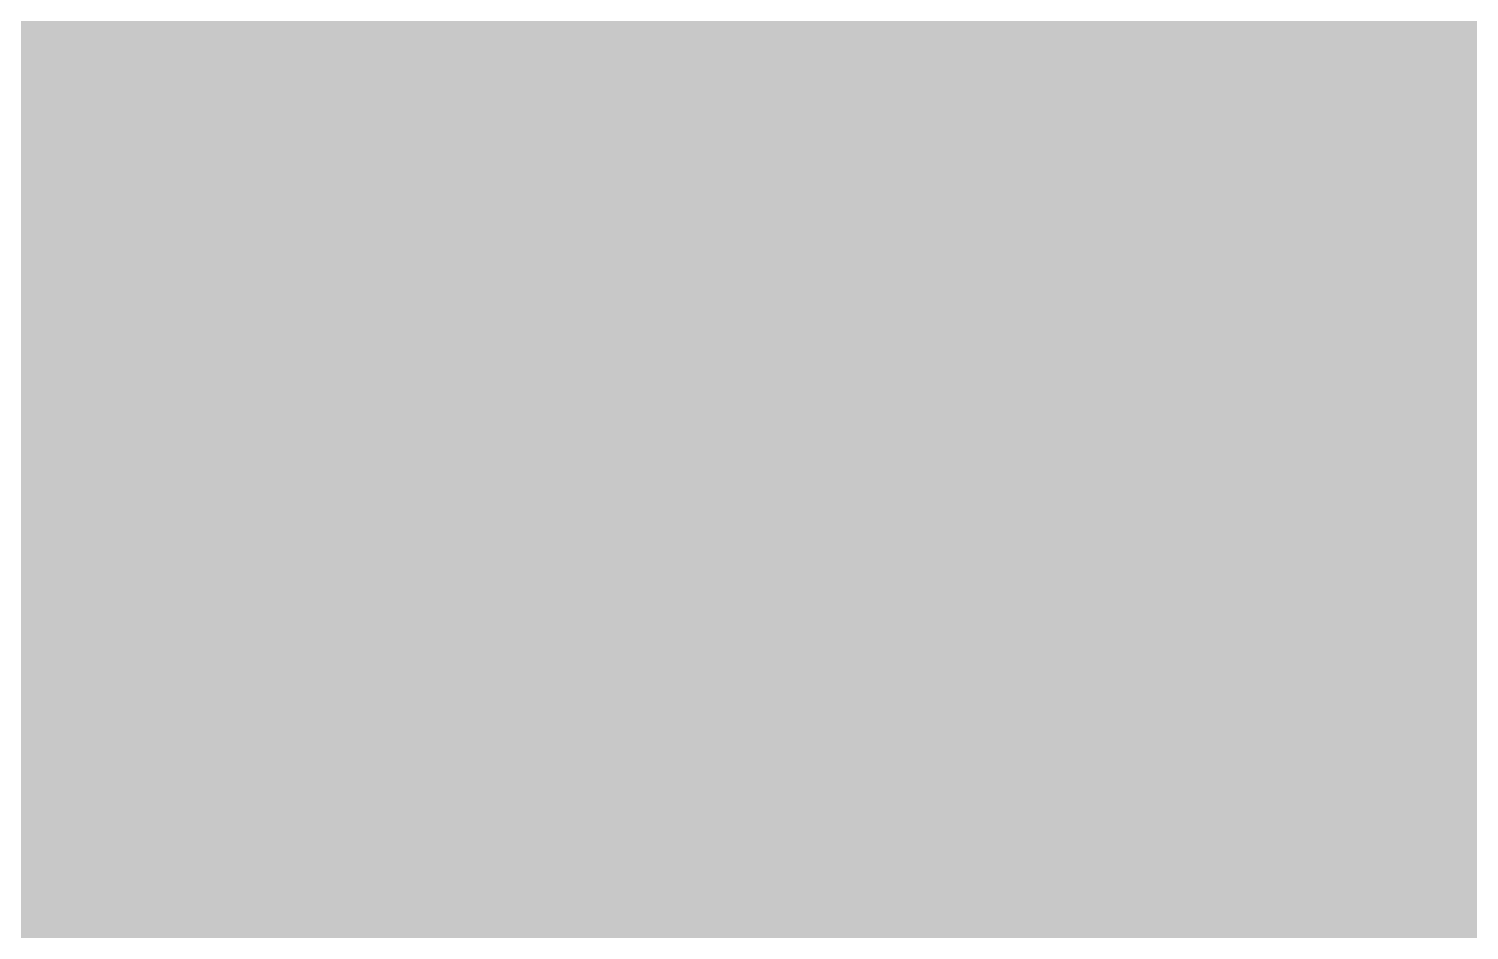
# Model space of a CAD drawing. Header units: inches. Extents: x 0 to 841, y 0 to 594.
# Drawn here: x 519.189 to 520.223, y 60.156 to 60.804 of the extents above; entities that cross this region are included whole.
import ezdxf

# ---------------------------------------------------------------- set-up
doc = ezdxf.new("R2010")
doc.units = ezdxf.units.IN
doc.layers.add('Sheet', color=255, linetype='Continuous')

msp = doc.modelspace()

# ---------------------------------------------------------------- linework, layer by layer
at = {"layer": 'Sheet'}
for points in [[(519.8309, 62.706, 0.7493, 0.7493, 0), (519.6961, 61.9648, 0.7493, 0.7493, 0), (519.5389, 61.2461, 0.7493, 0.7493, 0), (519.3368, 60.5275, 0.7493, 0.7493, 0), (519.0898, 59.8312, 0.7493, 0.7493, 0), (518.8427, 59.1574, 0.7493, 0.7493, 0), (518.5283, 58.4837, 0.7493, 0.7493, 0), (518.1915, 57.8548, 0.7493, 0.7493, 0), (517.8321, 57.226, 0.7493, 0.7493, 0), (517.4504, 56.5971, 0.7493, 0.7493, 0), (517.0237, 56.0132, 0.7493, 0.7493, 0), (516.5745, 55.4517, 0.7493, 0.7493, 0), (516.1029, 54.9127, 0.7493, 0.7493, 0), (515.6088, 54.3961, 0.7493, 0.7493, 0), (515.0923, 53.902, 0.7493, 0.7493, 0), (514.5533, 53.4304, 0.7493, 0.7493, 0), (513.9919, 52.9812, 0.7493, 0.7493, 0), (513.408, 52.5544, 0.7493, 0.7493, 0)], [(513.408, 52.5544, 0.7493, 0.7493, 0), (513.9919, 52.9812, 0.7493, 0.7493, 0), (514.5533, 53.4304, 0.7493, 0.7493, 0), (515.0923, 53.902, 0.7493, 0.7493, 0), (515.6088, 54.3961, 0.7493, 0.7493, 0), (516.1029, 54.9127, 0.7493, 0.7493, 0), (516.5745, 55.4517, 0.7493, 0.7493, 0), (517.0237, 56.0132, 0.7493, 0.7493, 0), (517.4504, 56.5971, 0.7493, 0.7493, 0), (517.8321, 57.226, 0.7493, 0.7493, 0), (518.1915, 57.8548, 0.7493, 0.7493, 0), (518.5283, 58.4837, 0.7493, 0.7493, 0), (518.8427, 59.1574, 0.7493, 0.7493, 0), (519.0898, 59.8312, 0.7493, 0.7493, 0), (519.3368, 60.5275, 0.7493, 0.7493, 0), (519.5389, 61.2461, 0.7493, 0.7493, 0), (519.6961, 61.9648, 0.7493, 0.7493, 0), (519.8309, 62.706, 0.7493, 0.7493, 0)], [(519.247, 59.9884, 0.2997, 0.2997, 0), (519.247, 60.0333, 0.2997, 0.2997, 0), (519.247, 60.0783, 0.2997, 0.2997, 0), (519.247, 60.1007, 0.2997, 0.2997, 0), (519.2694, 60.1456, 0.2997, 0.2997, 0), (519.2694, 60.1906, 0.2997, 0.2997, 0), (519.2919, 60.213, 0.2997, 0.2997, 0), (519.2919, 60.2579, 0.2997, 0.2997, 0), (519.3144, 60.2804, 0.2997, 0.2997, 0), (519.3144, 60.3253, 0.2997, 0.2997, 0), (519.3368, 60.3478, 0.2997, 0.2997, 0), (519.3593, 60.3927, 0.2997, 0.2997, 0), (519.3817, 60.4152, 0.2997, 0.2997, 0), (519.4042, 60.4376, 0.2997, 0.2997, 0), (519.4266, 60.4825, 0.2997, 0.2997, 0), (519.4491, 60.505, 0.2997, 0.2997, 0), (519.4716, 60.5275, 0.2997, 0.2997, 0), (519.494, 60.5499, 0.2997, 0.2997, 0), (519.5165, 60.5724, 0.2997, 0.2997, 0), (519.5614, 60.5948, 0.2997, 0.2997, 0), (519.5838, 60.6173, 0.2997, 0.2997, 0), (519.6063, 60.6397, 0.2997, 0.2997, 0), (519.6512, 60.6622, 0.2997, 0.2997, 0), (519.6737, 60.6847, 0.2997, 0.2997, 0), (519.7186, 60.6847, 0.2997, 0.2997, 0), (519.7411, 60.7071, 0.2997, 0.2997, 0), (519.786, 60.7071, 0.2997, 0.2997, 0), (519.8084, 60.7296, 0.2997, 0.2997, 0), (519.8533, 60.7296, 0.2997, 0.2997, 0), (519.8983, 60.752, 0.2997, 0.2997, 0), (519.9207, 60.752, 0.2997, 0.2997, 0), (519.9656, 60.752, 0.2997, 0.2997, 0), (520.0105, 60.752, 0.2997, 0.2997, 0)], [(519.247, 59.9884, 0.2997, 0.2997, 0), (519.247, 60.0333, 0.2997, 0.2997, 0), (519.247, 60.0783, 0.2997, 0.2997, 0), (519.247, 60.1007, 0.2997, 0.2997, 0), (519.2694, 60.1456, 0.2997, 0.2997, 0), (519.2694, 60.1906, 0.2997, 0.2997, 0), (519.2919, 60.213, 0.2997, 0.2997, 0), (519.2919, 60.2579, 0.2997, 0.2997, 0), (519.3144, 60.2804, 0.2997, 0.2997, 0), (519.3144, 60.3253, 0.2997, 0.2997, 0), (519.3368, 60.3478, 0.2997, 0.2997, 0), (519.3593, 60.3927, 0.2997, 0.2997, 0), (519.3817, 60.4152, 0.2997, 0.2997, 0), (519.4042, 60.4376, 0.2997, 0.2997, 0), (519.4266, 60.4825, 0.2997, 0.2997, 0), (519.4491, 60.505, 0.2997, 0.2997, 0), (519.4716, 60.5275, 0.2997, 0.2997, 0), (519.494, 60.5499, 0.2997, 0.2997, 0), (519.5165, 60.5724, 0.2997, 0.2997, 0), (519.5614, 60.5948, 0.2997, 0.2997, 0), (519.5838, 60.6173, 0.2997, 0.2997, 0), (519.6063, 60.6397, 0.2997, 0.2997, 0), (519.6512, 60.6622, 0.2997, 0.2997, 0), (519.6737, 60.6847, 0.2997, 0.2997, 0), (519.7186, 60.6847, 0.2997, 0.2997, 0), (519.7411, 60.7071, 0.2997, 0.2997, 0), (519.786, 60.7071, 0.2997, 0.2997, 0), (519.8084, 60.7296, 0.2997, 0.2997, 0), (519.8533, 60.7296, 0.2997, 0.2997, 0), (519.8983, 60.752, 0.2997, 0.2997, 0), (519.9207, 60.752, 0.2997, 0.2997, 0), (519.9656, 60.752, 0.2997, 0.2997, 0), (520.0105, 60.752, 0.2997, 0.2997, 0)], [(519.247, 59.9884, 0.2997, 0.2997, 0), (519.247, 60.0333, 0.2997, 0.2997, 0), (519.247, 60.0783, 0.2997, 0.2997, 0), (519.247, 60.1007, 0.2997, 0.2997, 0), (519.2694, 60.1456, 0.2997, 0.2997, 0), (519.2694, 60.1906, 0.2997, 0.2997, 0), (519.2919, 60.213, 0.2997, 0.2997, 0), (519.2919, 60.2579, 0.2997, 0.2997, 0), (519.3144, 60.2804, 0.2997, 0.2997, 0), (519.3144, 60.3253, 0.2997, 0.2997, 0), (519.3368, 60.3478, 0.2997, 0.2997, 0), (519.3593, 60.3927, 0.2997, 0.2997, 0), (519.3817, 60.4152, 0.2997, 0.2997, 0), (519.4042, 60.4376, 0.2997, 0.2997, 0), (519.4266, 60.4825, 0.2997, 0.2997, 0), (519.4491, 60.505, 0.2997, 0.2997, 0), (519.4716, 60.5275, 0.2997, 0.2997, 0), (519.494, 60.5499, 0.2997, 0.2997, 0), (519.5165, 60.5724, 0.2997, 0.2997, 0), (519.5614, 60.5948, 0.2997, 0.2997, 0), (519.5838, 60.6173, 0.2997, 0.2997, 0), (519.6063, 60.6397, 0.2997, 0.2997, 0), (519.6512, 60.6622, 0.2997, 0.2997, 0), (519.6737, 60.6847, 0.2997, 0.2997, 0), (519.7186, 60.6847, 0.2997, 0.2997, 0), (519.7411, 60.7071, 0.2997, 0.2997, 0), (519.786, 60.7071, 0.2997, 0.2997, 0), (519.8084, 60.7296, 0.2997, 0.2997, 0), (519.8533, 60.7296, 0.2997, 0.2997, 0), (519.8983, 60.752, 0.2997, 0.2997, 0), (519.9207, 60.752, 0.2997, 0.2997, 0), (519.9656, 60.752, 0.2997, 0.2997, 0), (520.0105, 60.752, 0.2997, 0.2997, 0)], [(519.247, 59.9884, 0.2997, 0.2997, 0), (519.247, 60.0333, 0.2997, 0.2997, 0), (519.247, 60.0783, 0.2997, 0.2997, 0), (519.247, 60.1007, 0.2997, 0.2997, 0), (519.2694, 60.1456, 0.2997, 0.2997, 0), (519.2694, 60.1906, 0.2997, 0.2997, 0), (519.2919, 60.213, 0.2997, 0.2997, 0), (519.2919, 60.2579, 0.2997, 0.2997, 0), (519.3144, 60.2804, 0.2997, 0.2997, 0), (519.3144, 60.3253, 0.2997, 0.2997, 0), (519.3368, 60.3478, 0.2997, 0.2997, 0), (519.3593, 60.3927, 0.2997, 0.2997, 0), (519.3817, 60.4152, 0.2997, 0.2997, 0), (519.4042, 60.4376, 0.2997, 0.2997, 0), (519.4266, 60.4825, 0.2997, 0.2997, 0), (519.4491, 60.505, 0.2997, 0.2997, 0), (519.4716, 60.5275, 0.2997, 0.2997, 0), (519.494, 60.5499, 0.2997, 0.2997, 0), (519.5165, 60.5724, 0.2997, 0.2997, 0), (519.5614, 60.5948, 0.2997, 0.2997, 0), (519.5838, 60.6173, 0.2997, 0.2997, 0), (519.6063, 60.6397, 0.2997, 0.2997, 0), (519.6512, 60.6622, 0.2997, 0.2997, 0), (519.6737, 60.6847, 0.2997, 0.2997, 0), (519.7186, 60.6847, 0.2997, 0.2997, 0), (519.7411, 60.7071, 0.2997, 0.2997, 0), (519.786, 60.7071, 0.2997, 0.2997, 0), (519.8084, 60.7296, 0.2997, 0.2997, 0), (519.8533, 60.7296, 0.2997, 0.2997, 0), (519.8983, 60.752, 0.2997, 0.2997, 0), (519.9207, 60.752, 0.2997, 0.2997, 0), (519.9656, 60.752, 0.2997, 0.2997, 0), (520.0105, 60.752, 0.2997, 0.2997, 0)], [(519.247, 59.9884, 0.2997, 0.2997, 0), (519.247, 60.0333, 0.2997, 0.2997, 0), (519.247, 60.0783, 0.2997, 0.2997, 0), (519.247, 60.1007, 0.2997, 0.2997, 0), (519.2694, 60.1456, 0.2997, 0.2997, 0), (519.2694, 60.1906, 0.2997, 0.2997, 0), (519.2919, 60.213, 0.2997, 0.2997, 0), (519.2919, 60.2579, 0.2997, 0.2997, 0), (519.3144, 60.2804, 0.2997, 0.2997, 0), (519.3144, 60.3253, 0.2997, 0.2997, 0), (519.3368, 60.3478, 0.2997, 0.2997, 0), (519.3593, 60.3927, 0.2997, 0.2997, 0), (519.3817, 60.4152, 0.2997, 0.2997, 0), (519.4042, 60.4376, 0.2997, 0.2997, 0), (519.4266, 60.4825, 0.2997, 0.2997, 0), (519.4491, 60.505, 0.2997, 0.2997, 0), (519.4716, 60.5275, 0.2997, 0.2997, 0), (519.494, 60.5499, 0.2997, 0.2997, 0), (519.5165, 60.5724, 0.2997, 0.2997, 0), (519.5614, 60.5948, 0.2997, 0.2997, 0), (519.5838, 60.6173, 0.2997, 0.2997, 0), (519.6063, 60.6397, 0.2997, 0.2997, 0), (519.6512, 60.6622, 0.2997, 0.2997, 0), (519.6737, 60.6847, 0.2997, 0.2997, 0), (519.7186, 60.6847, 0.2997, 0.2997, 0), (519.7411, 60.7071, 0.2997, 0.2997, 0), (519.786, 60.7071, 0.2997, 0.2997, 0), (519.8084, 60.7296, 0.2997, 0.2997, 0), (519.8533, 60.7296, 0.2997, 0.2997, 0), (519.8983, 60.752, 0.2997, 0.2997, 0), (519.9207, 60.752, 0.2997, 0.2997, 0), (519.9656, 60.752, 0.2997, 0.2997, 0), (520.0105, 60.752, 0.2997, 0.2997, 0)], [(520.0105, 60.752, 0.2997, 0.2997, 0), (520.0105, 60.752, 0.2997, 0.2997, 0)], [(520.0105, 60.752, 0.2997, 0.2997, 0), (520.0555, 60.752, 0.2997, 0.2997, 0), (520.0779, 60.752, 0.2997, 0.2997, 0), (520.1228, 60.752, 0.2997, 0.2997, 0), (520.1678, 60.7296, 0.2997, 0.2997, 0), (520.1902, 60.7296, 0.2997, 0.2997, 0), (520.2351, 60.7071, 0.2997, 0.2997, 0), (520.2576, 60.7071, 0.2997, 0.2997, 0), (520.3025, 60.6847, 0.2997, 0.2997, 0), (520.325, 60.6847, 0.2997, 0.2997, 0), (520.3699, 60.6622, 0.2997, 0.2997, 0), (520.3923, 60.6397, 0.2997, 0.2997, 0)], [(520.0105, 60.752, 0.2997, 0.2997, 0), (520.0105, 60.752, 0.2997, 0.2997, 0)], [(520.0105, 60.752, 0.2997, 0.2997, 0), (520.0555, 60.752, 0.2997, 0.2997, 0), (520.0779, 60.752, 0.2997, 0.2997, 0), (520.1228, 60.752, 0.2997, 0.2997, 0), (520.1678, 60.7296, 0.2997, 0.2997, 0), (520.1902, 60.7296, 0.2997, 0.2997, 0), (520.2351, 60.7071, 0.2997, 0.2997, 0), (520.2576, 60.7071, 0.2997, 0.2997, 0), (520.3025, 60.6847, 0.2997, 0.2997, 0), (520.325, 60.6847, 0.2997, 0.2997, 0), (520.3699, 60.6622, 0.2997, 0.2997, 0), (520.3923, 60.6397, 0.2997, 0.2997, 0)], [(520.0105, 60.752, 0.2997, 0.2997, 0), (520.0105, 60.752, 0.2997, 0.2997, 0)], [(520.0105, 60.752, 0.2997, 0.2997, 0), (520.0555, 60.752, 0.2997, 0.2997, 0), (520.0779, 60.752, 0.2997, 0.2997, 0), (520.1228, 60.752, 0.2997, 0.2997, 0), (520.1678, 60.7296, 0.2997, 0.2997, 0), (520.1902, 60.7296, 0.2997, 0.2997, 0), (520.2351, 60.7071, 0.2997, 0.2997, 0), (520.2576, 60.7071, 0.2997, 0.2997, 0), (520.3025, 60.6847, 0.2997, 0.2997, 0), (520.325, 60.6847, 0.2997, 0.2997, 0), (520.3699, 60.6622, 0.2997, 0.2997, 0), (520.3923, 60.6397, 0.2997, 0.2997, 0)], [(520.0105, 60.752, 0.2997, 0.2997, 0), (520.0105, 60.752, 0.2997, 0.2997, 0)], [(520.0105, 60.752, 0.2997, 0.2997, 0), (520.0555, 60.752, 0.2997, 0.2997, 0), (520.0779, 60.752, 0.2997, 0.2997, 0), (520.1228, 60.752, 0.2997, 0.2997, 0), (520.1678, 60.7296, 0.2997, 0.2997, 0), (520.1902, 60.7296, 0.2997, 0.2997, 0), (520.2351, 60.7071, 0.2997, 0.2997, 0), (520.2576, 60.7071, 0.2997, 0.2997, 0), (520.3025, 60.6847, 0.2997, 0.2997, 0), (520.325, 60.6847, 0.2997, 0.2997, 0), (520.3699, 60.6622, 0.2997, 0.2997, 0), (520.3923, 60.6397, 0.2997, 0.2997, 0)], [(520.0105, 60.752, 0.2997, 0.2997, 0), (520.0105, 60.752, 0.2997, 0.2997, 0)], [(520.0105, 60.752, 0.2997, 0.2997, 0), (520.0555, 60.752, 0.2997, 0.2997, 0), (520.0779, 60.752, 0.2997, 0.2997, 0), (520.1228, 60.752, 0.2997, 0.2997, 0), (520.1678, 60.7296, 0.2997, 0.2997, 0), (520.1902, 60.7296, 0.2997, 0.2997, 0), (520.2351, 60.7071, 0.2997, 0.2997, 0), (520.2576, 60.7071, 0.2997, 0.2997, 0), (520.3025, 60.6847, 0.2997, 0.2997, 0), (520.325, 60.6847, 0.2997, 0.2997, 0), (520.3699, 60.6622, 0.2997, 0.2997, 0), (520.3923, 60.6397, 0.2997, 0.2997, 0)], [(519.247, 60.1007, 0.0991, 0.0991, 0), (519.2694, 60.1456, 0.0991, 0.0991, 0), (519.2694, 60.1906, 0.0991, 0.0991, 0), (519.2919, 60.213, 0.0991, 0.0991, 0), (519.2919, 60.2579, 0.0991, 0.0991, 0), (519.3144, 60.2804, 0.0991, 0.0991, 0), (519.3144, 60.3253, 0.0991, 0.0991, 0), (519.3368, 60.3478, 0.0991, 0.0991, 0), (519.3593, 60.3927, 0.0991, 0.0991, 0), (519.3817, 60.4152, 0.0991, 0.0991, 0), (519.4042, 60.4376, 0.0991, 0.0991, 0), (519.4266, 60.4825, 0.0991, 0.0991, 0), (519.4491, 60.505, 0.0991, 0.0991, 0), (519.4716, 60.5275, 0.0991, 0.0991, 0), (519.494, 60.5499, 0.0991, 0.0991, 0), (519.5165, 60.5724, 0.0991, 0.0991, 0), (519.5614, 60.5948, 0.0991, 0.0991, 0), (519.5838, 60.6173, 0.0991, 0.0991, 0), (519.6063, 60.6397, 0.0991, 0.0991, 0), (519.6512, 60.6622, 0.0991, 0.0991, 0), (519.6737, 60.6847, 0.0991, 0.0991, 0), (519.7186, 60.6847, 0.0991, 0.0991, 0), (519.7411, 60.7071, 0.0991, 0.0991, 0), (519.786, 60.7071, 0.0991, 0.0991, 0), (519.8084, 60.7296, 0.0991, 0.0991, 0), (519.8533, 60.7296, 0.0991, 0.0991, 0), (519.8983, 60.752, 0.0991, 0.0991, 0), (519.9207, 60.752, 0.0991, 0.0991, 0), (519.9656, 60.752, 0.0991, 0.0991, 0), (520.0105, 60.752, 0.0991, 0.0991, 0)], [(519.247, 60.1007, 0.0991, 0.0991, 0), (519.2694, 60.1456, 0.0991, 0.0991, 0), (519.2694, 60.1906, 0.0991, 0.0991, 0), (519.2919, 60.213, 0.0991, 0.0991, 0), (519.2919, 60.2579, 0.0991, 0.0991, 0), (519.3144, 60.2804, 0.0991, 0.0991, 0), (519.3144, 60.3253, 0.0991, 0.0991, 0), (519.3368, 60.3478, 0.0991, 0.0991, 0), (519.3593, 60.3927, 0.0991, 0.0991, 0), (519.3817, 60.4152, 0.0991, 0.0991, 0), (519.4042, 60.4376, 0.0991, 0.0991, 0), (519.4266, 60.4825, 0.0991, 0.0991, 0), (519.4491, 60.505, 0.0991, 0.0991, 0), (519.4716, 60.5275, 0.0991, 0.0991, 0), (519.494, 60.5499, 0.0991, 0.0991, 0), (519.5165, 60.5724, 0.0991, 0.0991, 0), (519.5614, 60.5948, 0.0991, 0.0991, 0), (519.5838, 60.6173, 0.0991, 0.0991, 0), (519.6063, 60.6397, 0.0991, 0.0991, 0), (519.6512, 60.6622, 0.0991, 0.0991, 0), (519.6737, 60.6847, 0.0991, 0.0991, 0), (519.7186, 60.6847, 0.0991, 0.0991, 0), (519.7411, 60.7071, 0.0991, 0.0991, 0), (519.786, 60.7071, 0.0991, 0.0991, 0), (519.8084, 60.7296, 0.0991, 0.0991, 0), (519.8533, 60.7296, 0.0991, 0.0991, 0), (519.8983, 60.752, 0.0991, 0.0991, 0), (519.9207, 60.752, 0.0991, 0.0991, 0), (519.9656, 60.752, 0.0991, 0.0991, 0), (520.0105, 60.752, 0.0991, 0.0991, 0)], [(519.247, 60.1007, 0.0991, 0.0991, 0), (519.2694, 60.1456, 0.0991, 0.0991, 0), (519.2694, 60.1906, 0.0991, 0.0991, 0), (519.2919, 60.213, 0.0991, 0.0991, 0), (519.2919, 60.2579, 0.0991, 0.0991, 0), (519.3144, 60.2804, 0.0991, 0.0991, 0), (519.3144, 60.3253, 0.0991, 0.0991, 0), (519.3368, 60.3478, 0.0991, 0.0991, 0), (519.3593, 60.3927, 0.0991, 0.0991, 0), (519.3817, 60.4152, 0.0991, 0.0991, 0), (519.4042, 60.4376, 0.0991, 0.0991, 0), (519.4266, 60.4825, 0.0991, 0.0991, 0), (519.4491, 60.505, 0.0991, 0.0991, 0), (519.4716, 60.5275, 0.0991, 0.0991, 0), (519.494, 60.5499, 0.0991, 0.0991, 0), (519.5165, 60.5724, 0.0991, 0.0991, 0), (519.5614, 60.5948, 0.0991, 0.0991, 0), (519.5838, 60.6173, 0.0991, 0.0991, 0), (519.6063, 60.6397, 0.0991, 0.0991, 0), (519.6512, 60.6622, 0.0991, 0.0991, 0), (519.6737, 60.6847, 0.0991, 0.0991, 0), (519.7186, 60.6847, 0.0991, 0.0991, 0), (519.7411, 60.7071, 0.0991, 0.0991, 0), (519.786, 60.7071, 0.0991, 0.0991, 0), (519.8084, 60.7296, 0.0991, 0.0991, 0), (519.8533, 60.7296, 0.0991, 0.0991, 0), (519.8983, 60.752, 0.0991, 0.0991, 0), (519.9207, 60.752, 0.0991, 0.0991, 0), (519.9656, 60.752, 0.0991, 0.0991, 0), (520.0105, 60.752, 0.0991, 0.0991, 0)], [(519.247, 60.1007, 0.0991, 0.0991, 0), (519.2694, 60.1456, 0.0991, 0.0991, 0), (519.2694, 60.1906, 0.0991, 0.0991, 0), (519.2919, 60.213, 0.0991, 0.0991, 0), (519.2919, 60.2579, 0.0991, 0.0991, 0), (519.3144, 60.2804, 0.0991, 0.0991, 0), (519.3144, 60.3253, 0.0991, 0.0991, 0), (519.3368, 60.3478, 0.0991, 0.0991, 0), (519.3593, 60.3927, 0.0991, 0.0991, 0), (519.3817, 60.4152, 0.0991, 0.0991, 0), (519.4042, 60.4376, 0.0991, 0.0991, 0), (519.4266, 60.4825, 0.0991, 0.0991, 0), (519.4491, 60.505, 0.0991, 0.0991, 0), (519.4716, 60.5275, 0.0991, 0.0991, 0), (519.494, 60.5499, 0.0991, 0.0991, 0), (519.5165, 60.5724, 0.0991, 0.0991, 0), (519.5614, 60.5948, 0.0991, 0.0991, 0), (519.5838, 60.6173, 0.0991, 0.0991, 0), (519.6063, 60.6397, 0.0991, 0.0991, 0), (519.6512, 60.6622, 0.0991, 0.0991, 0), (519.6737, 60.6847, 0.0991, 0.0991, 0), (519.7186, 60.6847, 0.0991, 0.0991, 0), (519.7411, 60.7071, 0.0991, 0.0991, 0), (519.786, 60.7071, 0.0991, 0.0991, 0), (519.8084, 60.7296, 0.0991, 0.0991, 0), (519.8533, 60.7296, 0.0991, 0.0991, 0), (519.8983, 60.752, 0.0991, 0.0991, 0), (519.9207, 60.752, 0.0991, 0.0991, 0), (519.9656, 60.752, 0.0991, 0.0991, 0), (520.0105, 60.752, 0.0991, 0.0991, 0)], [(519.247, 60.1007, 0.0991, 0.0991, 0), (519.2694, 60.1456, 0.0991, 0.0991, 0), (519.2694, 60.1906, 0.0991, 0.0991, 0), (519.2919, 60.213, 0.0991, 0.0991, 0), (519.2919, 60.2579, 0.0991, 0.0991, 0), (519.3144, 60.2804, 0.0991, 0.0991, 0), (519.3144, 60.3253, 0.0991, 0.0991, 0), (519.3368, 60.3478, 0.0991, 0.0991, 0), (519.3593, 60.3927, 0.0991, 0.0991, 0), (519.3817, 60.4152, 0.0991, 0.0991, 0), (519.4042, 60.4376, 0.0991, 0.0991, 0), (519.4266, 60.4825, 0.0991, 0.0991, 0), (519.4491, 60.505, 0.0991, 0.0991, 0), (519.4716, 60.5275, 0.0991, 0.0991, 0), (519.494, 60.5499, 0.0991, 0.0991, 0), (519.5165, 60.5724, 0.0991, 0.0991, 0), (519.5614, 60.5948, 0.0991, 0.0991, 0), (519.5838, 60.6173, 0.0991, 0.0991, 0), (519.6063, 60.6397, 0.0991, 0.0991, 0), (519.6512, 60.6622, 0.0991, 0.0991, 0), (519.6737, 60.6847, 0.0991, 0.0991, 0), (519.7186, 60.6847, 0.0991, 0.0991, 0), (519.7411, 60.7071, 0.0991, 0.0991, 0), (519.786, 60.7071, 0.0991, 0.0991, 0), (519.8084, 60.7296, 0.0991, 0.0991, 0), (519.8533, 60.7296, 0.0991, 0.0991, 0), (519.8983, 60.752, 0.0991, 0.0991, 0), (519.9207, 60.752, 0.0991, 0.0991, 0), (519.9656, 60.752, 0.0991, 0.0991, 0), (520.0105, 60.752, 0.0991, 0.0991, 0)], [(520.0105, 60.752, 0.0991, 0.0991, 0), (520.0105, 60.752, 0.0991, 0.0991, 0)], [(520.0105, 60.752, 0.0991, 0.0991, 0), (520.0555, 60.752, 0.0991, 0.0991, 0), (520.0779, 60.752, 0.0991, 0.0991, 0), (520.1228, 60.752, 0.0991, 0.0991, 0), (520.1678, 60.7296, 0.0991, 0.0991, 0), (520.1902, 60.7296, 0.0991, 0.0991, 0), (520.2351, 60.7071, 0.0991, 0.0991, 0), (520.2576, 60.7071, 0.0991, 0.0991, 0), (520.3025, 60.6847, 0.0991, 0.0991, 0)], [(520.0105, 60.752, 0.0991, 0.0991, 0), (520.0105, 60.752, 0.0991, 0.0991, 0)], [(520.0105, 60.752, 0.0991, 0.0991, 0), (520.0555, 60.752, 0.0991, 0.0991, 0), (520.0779, 60.752, 0.0991, 0.0991, 0), (520.1228, 60.752, 0.0991, 0.0991, 0), (520.1678, 60.7296, 0.0991, 0.0991, 0), (520.1902, 60.7296, 0.0991, 0.0991, 0), (520.2351, 60.7071, 0.0991, 0.0991, 0), (520.2576, 60.7071, 0.0991, 0.0991, 0), (520.3025, 60.6847, 0.0991, 0.0991, 0)], [(520.0105, 60.752, 0.0991, 0.0991, 0), (520.0105, 60.752, 0.0991, 0.0991, 0)], [(520.0105, 60.752, 0.0991, 0.0991, 0), (520.0555, 60.752, 0.0991, 0.0991, 0), (520.0779, 60.752, 0.0991, 0.0991, 0), (520.1228, 60.752, 0.0991, 0.0991, 0), (520.1678, 60.7296, 0.0991, 0.0991, 0), (520.1902, 60.7296, 0.0991, 0.0991, 0), (520.2351, 60.7071, 0.0991, 0.0991, 0), (520.2576, 60.7071, 0.0991, 0.0991, 0), (520.3025, 60.6847, 0.0991, 0.0991, 0)], [(520.0105, 60.752, 0.0991, 0.0991, 0), (520.0105, 60.752, 0.0991, 0.0991, 0)], [(520.0105, 60.752, 0.0991, 0.0991, 0), (520.0555, 60.752, 0.0991, 0.0991, 0), (520.0779, 60.752, 0.0991, 0.0991, 0), (520.1228, 60.752, 0.0991, 0.0991, 0), (520.1678, 60.7296, 0.0991, 0.0991, 0), (520.1902, 60.7296, 0.0991, 0.0991, 0), (520.2351, 60.7071, 0.0991, 0.0991, 0), (520.2576, 60.7071, 0.0991, 0.0991, 0), (520.3025, 60.6847, 0.0991, 0.0991, 0)], [(520.0105, 60.752, 0.0991, 0.0991, 0), (520.0105, 60.752, 0.0991, 0.0991, 0)], [(520.0105, 60.752, 0.0991, 0.0991, 0), (520.0555, 60.752, 0.0991, 0.0991, 0), (520.0779, 60.752, 0.0991, 0.0991, 0), (520.1228, 60.752, 0.0991, 0.0991, 0), (520.1678, 60.7296, 0.0991, 0.0991, 0), (520.1902, 60.7296, 0.0991, 0.0991, 0), (520.2351, 60.7071, 0.0991, 0.0991, 0), (520.2576, 60.7071, 0.0991, 0.0991, 0), (520.3025, 60.6847, 0.0991, 0.0991, 0)], [(519.494, 59.9884, 0.2997, 0.2997, 0), (519.494, 60.0109, 0.2997, 0.2997, 0), (519.494, 60.0333, 0.2997, 0.2997, 0), (519.494, 60.0783, 0.2997, 0.2997, 0), (519.494, 60.1007, 0.2997, 0.2997, 0), (519.5165, 60.1232, 0.2997, 0.2997, 0), (519.5165, 60.1456, 0.2997, 0.2997, 0), (519.5165, 60.1681, 0.2997, 0.2997, 0), (519.5389, 60.1906, 0.2997, 0.2997, 0), (519.5389, 60.213, 0.2997, 0.2997, 0), (519.5614, 60.2355, 0.2997, 0.2997, 0), (519.5614, 60.2579, 0.2997, 0.2997, 0), (519.5838, 60.2804, 0.2997, 0.2997, 0), (519.5838, 60.3029, 0.2997, 0.2997, 0), (519.6063, 60.3253, 0.2997, 0.2997, 0), (519.6288, 60.3478, 0.2997, 0.2997, 0), (519.6512, 60.3478, 0.2997, 0.2997, 0), (519.6512, 60.3702, 0.2997, 0.2997, 0), (519.6737, 60.3927, 0.2997, 0.2997, 0), (519.6961, 60.4152, 0.2997, 0.2997, 0), (519.7186, 60.4152, 0.2997, 0.2997, 0), (519.7411, 60.4376, 0.2997, 0.2997, 0), (519.7635, 60.4376, 0.2997, 0.2997, 0), (519.786, 60.4601, 0.2997, 0.2997, 0), (519.8084, 60.4601, 0.2997, 0.2997, 0), (519.8309, 60.4825, 0.2997, 0.2997, 0), (519.8533, 60.4825, 0.2997, 0.2997, 0), (519.8758, 60.4825, 0.2997, 0.2997, 0), (519.8983, 60.505, 0.2997, 0.2997, 0), (519.9207, 60.505, 0.2997, 0.2997, 0), (519.9656, 60.505, 0.2997, 0.2997, 0), (519.9881, 60.505, 0.2997, 0.2997, 0), (520.0105, 60.505, 0.2997, 0.2997, 0)], [(519.494, 59.9884, 0.2997, 0.2997, 0), (519.494, 60.0109, 0.2997, 0.2997, 0), (519.494, 60.0333, 0.2997, 0.2997, 0), (519.494, 60.0783, 0.2997, 0.2997, 0), (519.494, 60.1007, 0.2997, 0.2997, 0), (519.5165, 60.1232, 0.2997, 0.2997, 0), (519.5165, 60.1456, 0.2997, 0.2997, 0), (519.5165, 60.1681, 0.2997, 0.2997, 0), (519.5389, 60.1906, 0.2997, 0.2997, 0), (519.5389, 60.213, 0.2997, 0.2997, 0), (519.5614, 60.2355, 0.2997, 0.2997, 0), (519.5614, 60.2579, 0.2997, 0.2997, 0), (519.5838, 60.2804, 0.2997, 0.2997, 0), (519.5838, 60.3029, 0.2997, 0.2997, 0), (519.6063, 60.3253, 0.2997, 0.2997, 0), (519.6288, 60.3478, 0.2997, 0.2997, 0), (519.6512, 60.3478, 0.2997, 0.2997, 0), (519.6512, 60.3702, 0.2997, 0.2997, 0), (519.6737, 60.3927, 0.2997, 0.2997, 0), (519.6961, 60.4152, 0.2997, 0.2997, 0), (519.7186, 60.4152, 0.2997, 0.2997, 0), (519.7411, 60.4376, 0.2997, 0.2997, 0), (519.7635, 60.4376, 0.2997, 0.2997, 0), (519.786, 60.4601, 0.2997, 0.2997, 0), (519.8084, 60.4601, 0.2997, 0.2997, 0), (519.8309, 60.4825, 0.2997, 0.2997, 0), (519.8533, 60.4825, 0.2997, 0.2997, 0), (519.8758, 60.4825, 0.2997, 0.2997, 0), (519.8983, 60.505, 0.2997, 0.2997, 0), (519.9207, 60.505, 0.2997, 0.2997, 0), (519.9656, 60.505, 0.2997, 0.2997, 0), (519.9881, 60.505, 0.2997, 0.2997, 0), (520.0105, 60.505, 0.2997, 0.2997, 0)], [(519.494, 59.9884, 0.2997, 0.2997, 0), (519.494, 60.0109, 0.2997, 0.2997, 0), (519.494, 60.0333, 0.2997, 0.2997, 0), (519.494, 60.0783, 0.2997, 0.2997, 0), (519.494, 60.1007, 0.2997, 0.2997, 0), (519.5165, 60.1232, 0.2997, 0.2997, 0), (519.5165, 60.1456, 0.2997, 0.2997, 0), (519.5165, 60.1681, 0.2997, 0.2997, 0), (519.5389, 60.1906, 0.2997, 0.2997, 0), (519.5389, 60.213, 0.2997, 0.2997, 0), (519.5614, 60.2355, 0.2997, 0.2997, 0), (519.5614, 60.2579, 0.2997, 0.2997, 0), (519.5838, 60.2804, 0.2997, 0.2997, 0), (519.5838, 60.3029, 0.2997, 0.2997, 0), (519.6063, 60.3253, 0.2997, 0.2997, 0), (519.6288, 60.3478, 0.2997, 0.2997, 0), (519.6512, 60.3478, 0.2997, 0.2997, 0), (519.6512, 60.3702, 0.2997, 0.2997, 0), (519.6737, 60.3927, 0.2997, 0.2997, 0), (519.6961, 60.4152, 0.2997, 0.2997, 0), (519.7186, 60.4152, 0.2997, 0.2997, 0), (519.7411, 60.4376, 0.2997, 0.2997, 0), (519.7635, 60.4376, 0.2997, 0.2997, 0), (519.786, 60.4601, 0.2997, 0.2997, 0), (519.8084, 60.4601, 0.2997, 0.2997, 0), (519.8309, 60.4825, 0.2997, 0.2997, 0), (519.8533, 60.4825, 0.2997, 0.2997, 0), (519.8758, 60.4825, 0.2997, 0.2997, 0), (519.8983, 60.505, 0.2997, 0.2997, 0), (519.9207, 60.505, 0.2997, 0.2997, 0), (519.9656, 60.505, 0.2997, 0.2997, 0), (519.9881, 60.505, 0.2997, 0.2997, 0), (520.0105, 60.505, 0.2997, 0.2997, 0)], [(520.0105, 60.505, 0.2997, 0.2997, 0), (520.0105, 60.505, 0.2997, 0.2997, 0)], [(520.0105, 60.505, 0.2997, 0.2997, 0), (520.033, 60.505, 0.2997, 0.2997, 0), (520.0555, 60.505, 0.2997, 0.2997, 0), (520.0779, 60.505, 0.2997, 0.2997, 0), (520.1004, 60.505, 0.2997, 0.2997, 0), (520.1228, 60.4825, 0.2997, 0.2997, 0), (520.1453, 60.4825, 0.2997, 0.2997, 0), (520.1902, 60.4825, 0.2997, 0.2997, 0), (520.2127, 60.4601, 0.2997, 0.2997, 0), (520.2127, 60.4601, 0.2997, 0.2997, 0), (520.2351, 60.4376, 0.2997, 0.2997, 0), (520.2576, 60.4376, 0.2997, 0.2997, 0), (520.28, 60.4152, 0.2997, 0.2997, 0), (520.3025, 60.4152, 0.2997, 0.2997, 0), (520.325, 60.3927, 0.2997, 0.2997, 0), (520.3474, 60.3702, 0.2997, 0.2997, 0), (520.3474, 60.3478, 0.2997, 0.2997, 0), (520.3699, 60.3478, 0.2997, 0.2997, 0), (520.3923, 60.3253, 0.2997, 0.2997, 0)], [(520.0105, 60.505, 0.2997, 0.2997, 0), (520.0105, 60.505, 0.2997, 0.2997, 0)], [(520.0105, 60.505, 0.2997, 0.2997, 0), (520.033, 60.505, 0.2997, 0.2997, 0), (520.0555, 60.505, 0.2997, 0.2997, 0), (520.0779, 60.505, 0.2997, 0.2997, 0), (520.1004, 60.505, 0.2997, 0.2997, 0), (520.1228, 60.4825, 0.2997, 0.2997, 0), (520.1453, 60.4825, 0.2997, 0.2997, 0), (520.1902, 60.4825, 0.2997, 0.2997, 0), (520.2127, 60.4601, 0.2997, 0.2997, 0), (520.2127, 60.4601, 0.2997, 0.2997, 0), (520.2351, 60.4376, 0.2997, 0.2997, 0), (520.2576, 60.4376, 0.2997, 0.2997, 0), (520.28, 60.4152, 0.2997, 0.2997, 0), (520.3025, 60.4152, 0.2997, 0.2997, 0), (520.325, 60.3927, 0.2997, 0.2997, 0), (520.3474, 60.3702, 0.2997, 0.2997, 0), (520.3474, 60.3478, 0.2997, 0.2997, 0), (520.3699, 60.3478, 0.2997, 0.2997, 0), (520.3923, 60.3253, 0.2997, 0.2997, 0)], [(520.0105, 60.505, 0.2997, 0.2997, 0), (520.0105, 60.505, 0.2997, 0.2997, 0)], [(520.0105, 60.505, 0.2997, 0.2997, 0), (520.033, 60.505, 0.2997, 0.2997, 0), (520.0555, 60.505, 0.2997, 0.2997, 0), (520.0779, 60.505, 0.2997, 0.2997, 0), (520.1004, 60.505, 0.2997, 0.2997, 0), (520.1228, 60.4825, 0.2997, 0.2997, 0), (520.1453, 60.4825, 0.2997, 0.2997, 0), (520.1902, 60.4825, 0.2997, 0.2997, 0), (520.2127, 60.4601, 0.2997, 0.2997, 0), (520.2127, 60.4601, 0.2997, 0.2997, 0), (520.2351, 60.4376, 0.2997, 0.2997, 0), (520.2576, 60.4376, 0.2997, 0.2997, 0), (520.28, 60.4152, 0.2997, 0.2997, 0), (520.3025, 60.4152, 0.2997, 0.2997, 0), (520.325, 60.3927, 0.2997, 0.2997, 0), (520.3474, 60.3702, 0.2997, 0.2997, 0), (520.3474, 60.3478, 0.2997, 0.2997, 0), (520.3699, 60.3478, 0.2997, 0.2997, 0), (520.3923, 60.3253, 0.2997, 0.2997, 0)], [(519.494, 60.1007, 0.0991, 0.0991, 0), (519.5165, 60.1232, 0.0991, 0.0991, 0), (519.5165, 60.1456, 0.0991, 0.0991, 0), (519.5165, 60.1681, 0.0991, 0.0991, 0), (519.5389, 60.1906, 0.0991, 0.0991, 0), (519.5389, 60.213, 0.0991, 0.0991, 0), (519.5614, 60.2355, 0.0991, 0.0991, 0), (519.5614, 60.2579, 0.0991, 0.0991, 0), (519.5838, 60.2804, 0.0991, 0.0991, 0), (519.5838, 60.3029, 0.0991, 0.0991, 0), (519.6063, 60.3253, 0.0991, 0.0991, 0), (519.6288, 60.3478, 0.0991, 0.0991, 0), (519.6512, 60.3478, 0.0991, 0.0991, 0), (519.6512, 60.3702, 0.0991, 0.0991, 0), (519.6737, 60.3927, 0.0991, 0.0991, 0), (519.6961, 60.4152, 0.0991, 0.0991, 0), (519.7186, 60.4152, 0.0991, 0.0991, 0), (519.7411, 60.4376, 0.0991, 0.0991, 0), (519.7635, 60.4376, 0.0991, 0.0991, 0), (519.786, 60.4601, 0.0991, 0.0991, 0), (519.8084, 60.4601, 0.0991, 0.0991, 0), (519.8309, 60.4825, 0.0991, 0.0991, 0), (519.8533, 60.4825, 0.0991, 0.0991, 0), (519.8758, 60.4825, 0.0991, 0.0991, 0), (519.8983, 60.505, 0.0991, 0.0991, 0), (519.9207, 60.505, 0.0991, 0.0991, 0), (519.9656, 60.505, 0.0991, 0.0991, 0), (519.9881, 60.505, 0.0991, 0.0991, 0), (520.0105, 60.505, 0.0991, 0.0991, 0)], [(519.494, 60.1007, 0.0991, 0.0991, 0), (519.5165, 60.1232, 0.0991, 0.0991, 0), (519.5165, 60.1456, 0.0991, 0.0991, 0), (519.5165, 60.1681, 0.0991, 0.0991, 0), (519.5389, 60.1906, 0.0991, 0.0991, 0), (519.5389, 60.213, 0.0991, 0.0991, 0), (519.5614, 60.2355, 0.0991, 0.0991, 0), (519.5614, 60.2579, 0.0991, 0.0991, 0), (519.5838, 60.2804, 0.0991, 0.0991, 0), (519.5838, 60.3029, 0.0991, 0.0991, 0), (519.6063, 60.3253, 0.0991, 0.0991, 0), (519.6288, 60.3478, 0.0991, 0.0991, 0), (519.6512, 60.3478, 0.0991, 0.0991, 0), (519.6512, 60.3702, 0.0991, 0.0991, 0), (519.6737, 60.3927, 0.0991, 0.0991, 0), (519.6961, 60.4152, 0.0991, 0.0991, 0), (519.7186, 60.4152, 0.0991, 0.0991, 0), (519.7411, 60.4376, 0.0991, 0.0991, 0), (519.7635, 60.4376, 0.0991, 0.0991, 0), (519.786, 60.4601, 0.0991, 0.0991, 0), (519.8084, 60.4601, 0.0991, 0.0991, 0), (519.8309, 60.4825, 0.0991, 0.0991, 0), (519.8533, 60.4825, 0.0991, 0.0991, 0), (519.8758, 60.4825, 0.0991, 0.0991, 0), (519.8983, 60.505, 0.0991, 0.0991, 0), (519.9207, 60.505, 0.0991, 0.0991, 0), (519.9656, 60.505, 0.0991, 0.0991, 0), (519.9881, 60.505, 0.0991, 0.0991, 0), (520.0105, 60.505, 0.0991, 0.0991, 0)], [(519.494, 60.1007, 0.0991, 0.0991, 0), (519.5165, 60.1232, 0.0991, 0.0991, 0), (519.5165, 60.1456, 0.0991, 0.0991, 0), (519.5165, 60.1681, 0.0991, 0.0991, 0), (519.5389, 60.1906, 0.0991, 0.0991, 0), (519.5389, 60.213, 0.0991, 0.0991, 0), (519.5614, 60.2355, 0.0991, 0.0991, 0), (519.5614, 60.2579, 0.0991, 0.0991, 0), (519.5838, 60.2804, 0.0991, 0.0991, 0), (519.5838, 60.3029, 0.0991, 0.0991, 0), (519.6063, 60.3253, 0.0991, 0.0991, 0), (519.6288, 60.3478, 0.0991, 0.0991, 0), (519.6512, 60.3478, 0.0991, 0.0991, 0), (519.6512, 60.3702, 0.0991, 0.0991, 0), (519.6737, 60.3927, 0.0991, 0.0991, 0), (519.6961, 60.4152, 0.0991, 0.0991, 0), (519.7186, 60.4152, 0.0991, 0.0991, 0), (519.7411, 60.4376, 0.0991, 0.0991, 0), (519.7635, 60.4376, 0.0991, 0.0991, 0), (519.786, 60.4601, 0.0991, 0.0991, 0), (519.8084, 60.4601, 0.0991, 0.0991, 0), (519.8309, 60.4825, 0.0991, 0.0991, 0), (519.8533, 60.4825, 0.0991, 0.0991, 0), (519.8758, 60.4825, 0.0991, 0.0991, 0), (519.8983, 60.505, 0.0991, 0.0991, 0), (519.9207, 60.505, 0.0991, 0.0991, 0), (519.9656, 60.505, 0.0991, 0.0991, 0), (519.9881, 60.505, 0.0991, 0.0991, 0), (520.0105, 60.505, 0.0991, 0.0991, 0)], [(520.0105, 60.505, 0.0991, 0.0991, 0), (520.0105, 60.505, 0.0991, 0.0991, 0)], [(520.0105, 60.505, 0.0991, 0.0991, 0), (520.033, 60.505, 0.0991, 0.0991, 0), (520.0555, 60.505, 0.0991, 0.0991, 0), (520.0779, 60.505, 0.0991, 0.0991, 0), (520.1004, 60.505, 0.0991, 0.0991, 0), (520.1228, 60.4825, 0.0991, 0.0991, 0), (520.1453, 60.4825, 0.0991, 0.0991, 0), (520.1902, 60.4825, 0.0991, 0.0991, 0), (520.2127, 60.4601, 0.0991, 0.0991, 0), (520.2127, 60.4601, 0.0991, 0.0991, 0), (520.2351, 60.4376, 0.0991, 0.0991, 0), (520.2576, 60.4376, 0.0991, 0.0991, 0), (520.28, 60.4152, 0.0991, 0.0991, 0)], [(520.0105, 60.505, 0.0991, 0.0991, 0), (520.0105, 60.505, 0.0991, 0.0991, 0)], [(520.0105, 60.505, 0.0991, 0.0991, 0), (520.033, 60.505, 0.0991, 0.0991, 0), (520.0555, 60.505, 0.0991, 0.0991, 0), (520.0779, 60.505, 0.0991, 0.0991, 0), (520.1004, 60.505, 0.0991, 0.0991, 0), (520.1228, 60.4825, 0.0991, 0.0991, 0), (520.1453, 60.4825, 0.0991, 0.0991, 0), (520.1902, 60.4825, 0.0991, 0.0991, 0), (520.2127, 60.4601, 0.0991, 0.0991, 0), (520.2127, 60.4601, 0.0991, 0.0991, 0), (520.2351, 60.4376, 0.0991, 0.0991, 0), (520.2576, 60.4376, 0.0991, 0.0991, 0), (520.28, 60.4152, 0.0991, 0.0991, 0)], [(520.0105, 60.505, 0.0991, 0.0991, 0), (520.0105, 60.505, 0.0991, 0.0991, 0)], [(520.0105, 60.505, 0.0991, 0.0991, 0), (520.033, 60.505, 0.0991, 0.0991, 0), (520.0555, 60.505, 0.0991, 0.0991, 0), (520.0779, 60.505, 0.0991, 0.0991, 0), (520.1004, 60.505, 0.0991, 0.0991, 0), (520.1228, 60.4825, 0.0991, 0.0991, 0), (520.1453, 60.4825, 0.0991, 0.0991, 0), (520.1902, 60.4825, 0.0991, 0.0991, 0), (520.2127, 60.4601, 0.0991, 0.0991, 0), (520.2127, 60.4601, 0.0991, 0.0991, 0), (520.2351, 60.4376, 0.0991, 0.0991, 0), (520.2576, 60.4376, 0.0991, 0.0991, 0), (520.28, 60.4152, 0.0991, 0.0991, 0)], [(515.0025, 59.9884, 0.7493, 0.7493, 0), (520.0105, 59.9884, 0.7493, 0.7493, 0)], [(515.0025, 59.9884, 0.7493, 0.7493, 0), (520.0105, 59.9884, 0.7493, 0.7493, 0), (535.0124, 59.9884, 0.7493, 0.7493, 0), (554.9998, 59.9884, 0.7493, 0.7493, 0)], [(520.0105, 54.98, 0.7493, 0.7493, 0), (520.0105, 59.9884, 0.7493, 0.7493, 0)]]:
    msp.add_lwpolyline(points, format="xyseb", dxfattribs=at)
msp.add_lwpolyline([(519.746, 60, 0.508, 0.508, 1), (520.254, 60, 0.508, 0.508, 1)], format="xyseb", close=True, dxfattribs=at)

doc.saveas('drawing.dxf')
